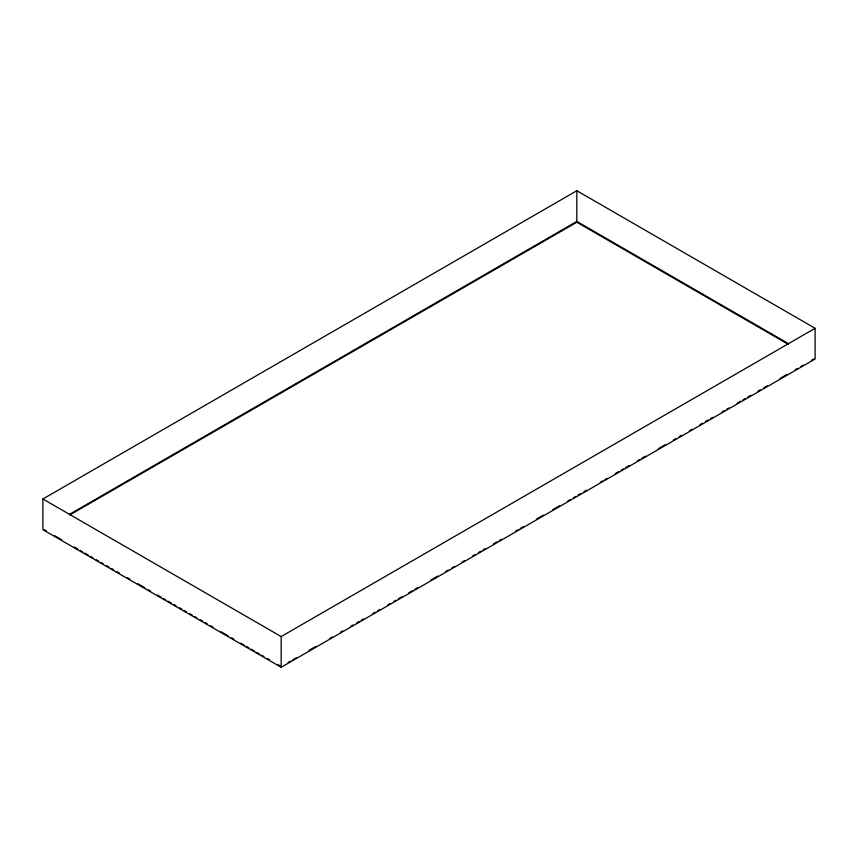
<?xml version="1.0" encoding="UTF-8"?>
<svg xmlns="http://www.w3.org/2000/svg" width="858" height="858" viewBox="0 0 858 858"><rect width="100%" height="100%" fill="white"/><g stroke="black" fill="none" stroke-linecap="round" stroke-linejoin="round"><path stroke-width="1.29" d="M42.9 498.991L576.823 190.733L815.1 328.303L815.1 359.009L281.177 667.267L42.9 529.697L42.9 498.991L281.177 636.561L815.1 328.303M69.595 514.285L576.823 221.439L788.491 343.65M69.798 514.961L576.823 222.233L788.298 344.326M288.138 662.451L290.454 661.11M292.782 659.77L296.257 657.764M309.019 650.396L315.98 646.374M329.901 638.341L332.228 637.001M340.347 632.314L342.664 630.973M350.793 626.276L353.11 624.946M356.596 622.929L358.912 621.589M361.229 620.248L363.556 618.908M372.833 613.556L375.15 612.215M377.477 610.875L379.794 609.534M387.913 604.847L390.24 603.506M393.715 601.501L396.042 600.16M398.359 598.82L401.844 596.803M408.805 592.792L412.28 590.776M414.607 589.435L418.082 587.43M430.845 580.062L437.805 576.04M445.935 571.353L448.251 570.012M451.726 568.007L454.054 566.666M462.172 561.979L464.489 560.639M472.619 555.941L474.935 554.611M478.421 552.595L480.737 551.254M483.054 549.914L485.381 548.573M493.5 543.886L496.975 541.881M499.302 540.54L501.619 539.199M515.54 531.166L517.867 529.826M520.184 528.485L523.67 526.469M536.432 519.101L543.393 515.09M552.67 509.727L559.63 505.705M567.749 501.018L570.077 499.678M573.552 497.672L575.879 496.332M578.195 494.991L580.512 493.65M583.998 491.645L586.314 490.304M600.246 482.26L602.563 480.92M604.879 479.579L607.207 478.238M615.325 473.552L618.8 471.546M621.128 470.205L623.444 468.865M625.772 467.524L629.246 465.519M637.365 460.821L639.693 459.491M642.009 458.151L645.495 456.134M658.258 448.766L665.218 444.744M673.337 440.057L675.654 438.717M679.139 436.711L681.456 435.371M689.575 430.684L691.902 429.343M700.021 424.656L702.337 423.316M705.823 421.299L708.14 419.97M710.467 418.629L712.784 417.288M722.071 411.926L724.388 410.585M726.705 409.245L729.032 407.904M737.151 403.217L740.626 401.212M742.953 399.871L745.27 398.53M747.597 397.19L751.072 395.184M758.032 391.162L760.36 389.822M763.835 387.816L767.32 385.8M780.083 378.432L787.043 374.41M795.162 369.723L797.479 368.382M800.964 366.377L803.281 365.036M811.4 360.349L813.727 359.009M44.273 529.697L46.589 531.038M54.676 535.703L61.604 539.703M74.324 547.05L77.788 549.045M80.094 550.386L82.411 551.715M84.717 553.045L88.192 555.051M90.498 556.392L92.814 557.721M96.278 559.727L98.584 561.057M100.901 562.387L103.207 563.727M106.682 565.722L108.987 567.063M111.304 568.393L113.61 569.733M117.074 571.728L119.391 573.069M127.477 577.734L129.794 579.075M137.881 583.74L144.809 587.741M148.284 589.746L150.59 591.076M157.529 595.087L160.993 597.082M163.299 598.423L165.615 599.753M167.921 601.083L171.396 603.088M173.702 604.429L176.019 605.759M179.483 607.764L181.789 609.094M184.105 610.424L186.411 611.765M189.886 613.76L192.192 615.1M194.509 616.43L196.814 617.771M200.279 619.766L202.595 621.106M204.901 622.436L207.218 623.777M210.682 625.772L212.999 627.112M221.085 631.778L228.013 635.778M231.488 637.784L233.794 639.113M240.733 643.125L244.198 645.119M246.503 646.46L248.82 647.79M251.126 649.131L254.601 651.125M256.907 652.466L259.223 653.796M261.529 655.126L263.846 656.467M267.31 658.461L269.616 659.802M277.713 664.467L280.019 665.808M576.823 190.733L576.823 221.439M281.177 636.561L281.177 667.267"/></g></svg>
